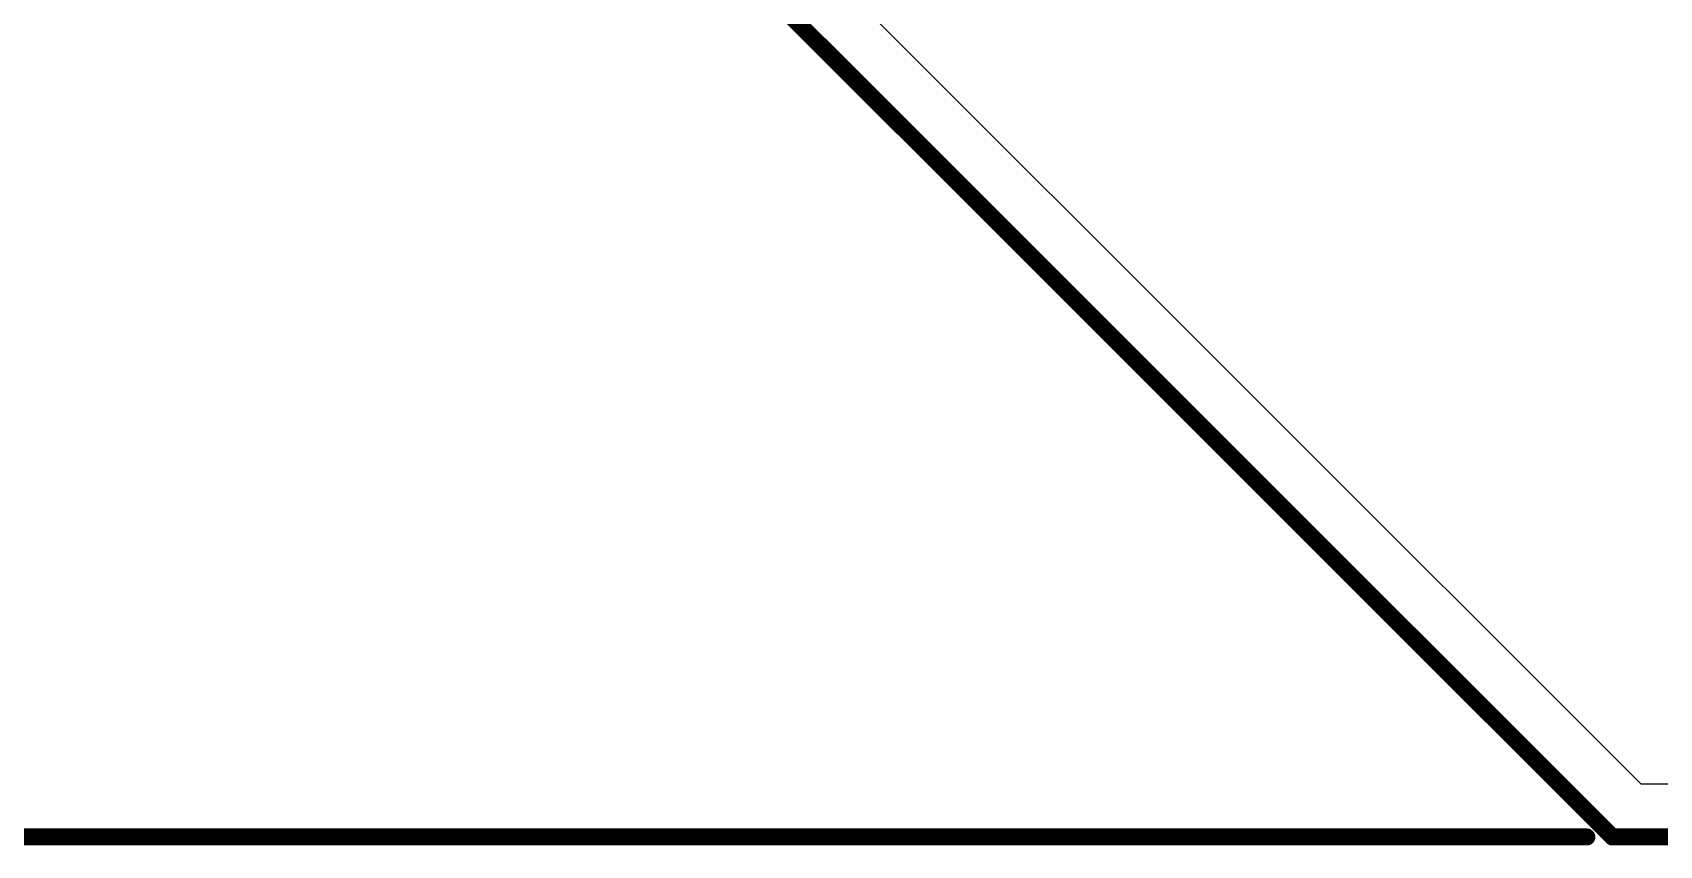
# Model space of a CAD drawing. Header units: millimetres. Extents: x -0.27 to 3.94, y -1.19 to 3.
# Drawn here: x 0.252 to 1.209, y -1.186 to -0.708 of the extents above; entities that cross this region are included whole.
import ezdxf

# ---------------------------------------------------------------- set-up
doc = ezdxf.new("R2010")
doc.units = ezdxf.units.MM
doc.header["$MEASUREMENT"] = 0
for name, color, linetype in [('BottomLayer', 5, 'Continuous'), ('Mechanical1', 6, 'Continuous'), ('Mechanical2', 216, 'Continuous'), ('TopLayer', 1, 'Continuous')]:
    doc.layers.add(name, color=color, linetype=linetype)

msp = doc.modelspace()

# ---------------------------------------------------------------- linework, layer by layer
at = {"layer": 'BottomLayer'}
for p, q in [((1.198, -1.15), (0.55916, -0.51116)), ((2.746, -1.15), (1.198, -1.15))]:
    msp.add_line(p, q, dxfattribs=at)
at = {"layer": 'Mechanical1', "const_width": 0.01}
msp.add_lwpolyline([(-0.254, -1.1811), (1.1661, -1.1811)], dxfattribs=at)
at = {"layer": 'Mechanical1', "const_width": 0.005}
msp.add_lwpolyline([(1.1636, -1.1811, 1), (1.1686, -1.1811, 1)], format="xyb", close=True, dxfattribs=at)
at = {"layer": 'Mechanical2', "const_width": 0.01}
for points in [[(0, 0), (1.1811, -1.1811)], [(1.1811, -1.1811), (2.7559, -1.1811)]]:
    msp.add_lwpolyline(points, dxfattribs=at)
at = {"layer": 'Mechanical2', "const_width": 0.005}
msp.add_lwpolyline([(1.1786, -1.1811, 1), (1.1836, -1.1811, 1)], format="xyb", close=True, dxfattribs=at)
msp.add_lwpolyline([(1.1786, -1.1811, 1), (1.1836, -1.1811, 1)], format="xyb", close=True, dxfattribs=at)
at = {"layer": 'TopLayer'}
for p, q in [((1.198, -1.15), (0.55916, -0.51116)), ((2.746, -1.15), (1.198, -1.15))]:
    msp.add_line(p, q, dxfattribs=at)

doc.saveas('drawing.dxf')
